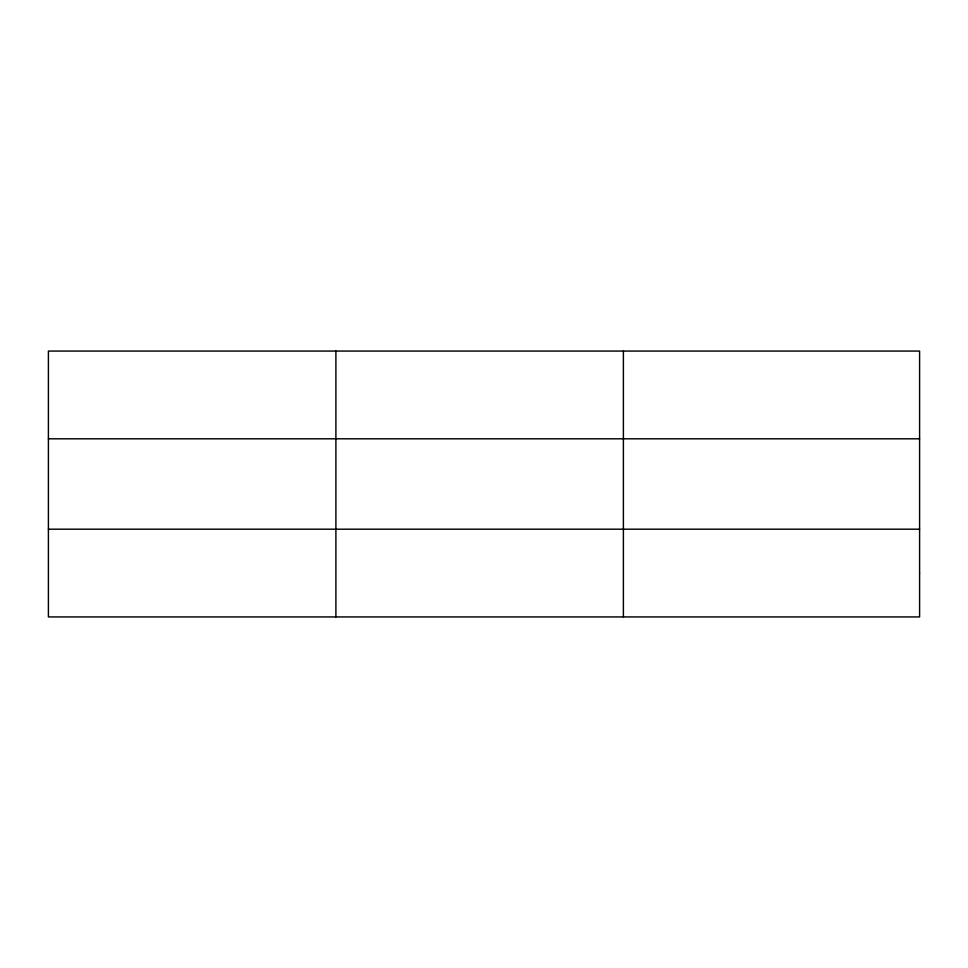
<?xml version="1.0" encoding="UTF-8"?>
<svg xmlns="http://www.w3.org/2000/svg" width="968" height="968" viewBox="0 0 968 968"><rect width="100%" height="100%" fill="white"/><g stroke="black" fill="none" stroke-linecap="round" stroke-linejoin="round"><path stroke-width="1.45" d="M335.896 616.931L335.896 351.069M623.392 616.931L623.392 351.069M48.4 438.806L919.6 438.806M48.4 529.193L919.6 529.193M919.6 573.056L919.6 616.931L48.4 616.931L48.4 351.069L919.6 351.069L919.6 573.056"/></g></svg>
